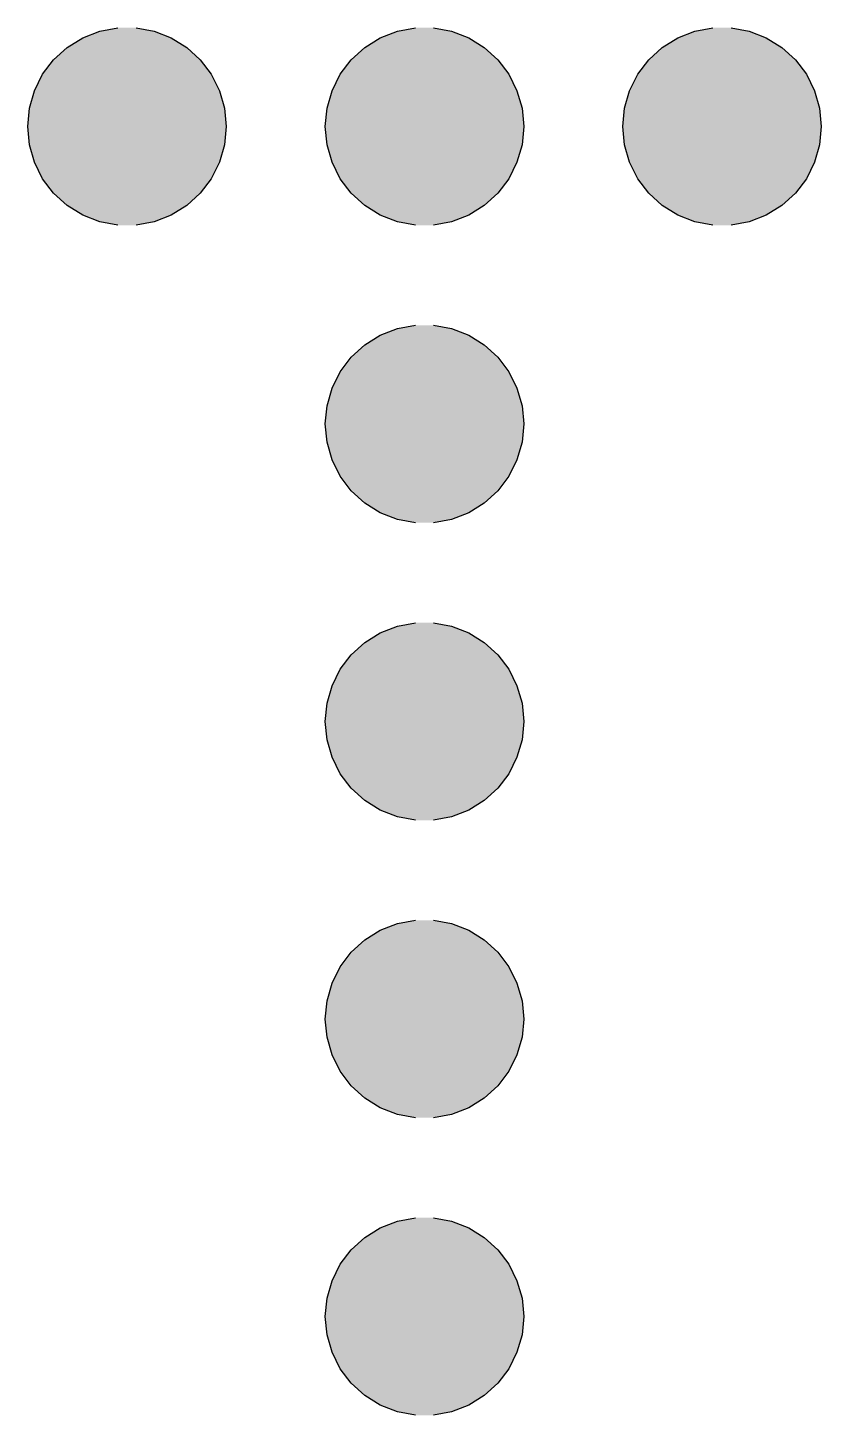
# Model space of a CAD drawing. Extents: x 2971.5 to 3014.5, y 1395.2 to 1402.2.
# Drawn here: x 2977.53 to 2981.53, y 1395.22 to 1402.22 of the extents above; entities that cross this region are included whole.
import ezdxf

# ---------------------------------------------------------------- set-up
doc = ezdxf.new("R2010")
doc.units = 0
doc.layers.add('T', color=7, linetype='CONTINUOUS')

# ---------------------------------------------------------------- blocks, each defined once
blk = doc.blocks.new('*U8')
at = {"layer": 'T', "linetype": 'CONTINUOUS'}
for p, q in [((2977.7249, 1402.1163), (2977.8033, 1402.1649)), ((2977.8033, 1402.1649), (2977.8894, 1402.1982)), ((2977.8894, 1402.1982), (2977.9801, 1402.2152)), ((2978.0723, 1402.2152), (2978.163, 1402.1982)), ((2978.163, 1402.1982), (2978.2491, 1402.1649)), ((2978.2491, 1402.1649), (2978.3275, 1402.1163)), ((2979.2249, 1402.1163), (2979.3033, 1402.1649)), ((2979.3033, 1402.1649), (2979.3894, 1402.1982)), ((2979.3894, 1402.1982), (2979.4801, 1402.2152)), ((2979.5723, 1402.2152), (2979.663, 1402.1982)), ((2979.663, 1402.1982), (2979.7491, 1402.1649)), ((2979.7491, 1402.1649), (2979.8275, 1402.1163)), ((2980.7249, 1402.1163), (2980.8033, 1402.1649)), ((2980.8033, 1402.1649), (2980.8894, 1402.1982)), ((2980.8894, 1402.1982), (2980.9801, 1402.2152)), ((2981.0723, 1402.2152), (2981.163, 1402.1982)), ((2981.163, 1402.1982), (2981.2491, 1402.1649)), ((2981.2491, 1402.1649), (2981.3275, 1402.1163)), ((2977.6567, 1402.0542), (2977.7249, 1402.1163)), ((2978.3275, 1402.1163), (2978.3957, 1402.0542)), ((2979.1567, 1402.0542), (2979.2249, 1402.1163)), ((2979.8275, 1402.1163), (2979.8957, 1402.0542)), ((2980.6567, 1402.0542), (2980.7249, 1402.1163)), ((2981.3275, 1402.1163), (2981.3957, 1402.0542)), ((2977.6011, 1401.9805), (2977.6567, 1402.0542)), ((2978.3957, 1402.0542), (2978.4513, 1401.9805)), ((2979.1011, 1401.9805), (2979.1567, 1402.0542)), ((2979.8957, 1402.0542), (2979.9513, 1401.9805)), ((2980.6011, 1401.9805), (2980.6567, 1402.0542)), ((2981.3957, 1402.0542), (2981.4513, 1401.9805)), ((2977.56, 1401.8979), (2977.6011, 1401.9805)), ((2978.4513, 1401.9805), (2978.4924, 1401.8979)), ((2979.06, 1401.8979), (2979.1011, 1401.9805)), ((2979.9513, 1401.9805), (2979.9924, 1401.8979)), ((2980.56, 1401.8979), (2980.6011, 1401.9805)), ((2981.4513, 1401.9805), (2981.4924, 1401.8979)), ((2977.5347, 1401.8092), (2977.56, 1401.8979)), ((2978.4924, 1401.8979), (2978.5177, 1401.8092)), ((2979.0347, 1401.8092), (2979.06, 1401.8979)), ((2979.9924, 1401.8979), (2980.0177, 1401.8092)), ((2980.5347, 1401.8092), (2980.56, 1401.8979)), ((2981.4924, 1401.8979), (2981.5177, 1401.8092)), ((2977.5262, 1401.7173), (2977.5347, 1401.8092)), ((2978.5177, 1401.8092), (2978.5262, 1401.7173)), ((2979.0262, 1401.7173), (2979.0347, 1401.8092)), ((2980.0177, 1401.8092), (2980.0262, 1401.7173)), ((2980.5262, 1401.7173), (2980.5347, 1401.8092)), ((2981.5177, 1401.8092), (2981.5262, 1401.7173)), ((2977.5347, 1401.6254), (2977.5262, 1401.7173)), ((2978.5262, 1401.7173), (2978.5177, 1401.6254)), ((2979.0347, 1401.6254), (2979.0262, 1401.7173)), ((2980.0262, 1401.7173), (2980.0177, 1401.6254)), ((2980.5347, 1401.6254), (2980.5262, 1401.7173)), ((2981.5262, 1401.7173), (2981.5177, 1401.6254)), ((2977.56, 1401.5367), (2977.5347, 1401.6254)), ((2978.5177, 1401.6254), (2978.4924, 1401.5367)), ((2979.06, 1401.5367), (2979.0347, 1401.6254)), ((2980.0177, 1401.6254), (2979.9924, 1401.5367)), ((2980.56, 1401.5367), (2980.5347, 1401.6254)), ((2981.5177, 1401.6254), (2981.4924, 1401.5367)), ((2977.6011, 1401.4541), (2977.56, 1401.5367)), ((2978.4924, 1401.5367), (2978.4513, 1401.4541)), ((2979.1011, 1401.4541), (2979.06, 1401.5367)), ((2979.9924, 1401.5367), (2979.9513, 1401.4541)), ((2980.6011, 1401.4541), (2980.56, 1401.5367)), ((2981.4924, 1401.5367), (2981.4513, 1401.4541)), ((2977.6567, 1401.3805), (2977.6011, 1401.4541)), ((2978.4513, 1401.4541), (2978.3957, 1401.3805)), ((2979.1567, 1401.3805), (2979.1011, 1401.4541)), ((2979.9513, 1401.4541), (2979.8957, 1401.3805)), ((2980.6567, 1401.3805), (2980.6011, 1401.4541)), ((2981.4513, 1401.4541), (2981.3957, 1401.3805)), ((2977.7249, 1401.3183), (2977.6567, 1401.3805)), ((2977.8033, 1401.2697), (2977.7249, 1401.3183)), ((2978.3275, 1401.3183), (2978.2491, 1401.2697)), ((2978.3957, 1401.3805), (2978.3275, 1401.3183)), ((2979.2249, 1401.3183), (2979.1567, 1401.3805)), ((2979.3033, 1401.2697), (2979.2249, 1401.3183)), ((2979.8275, 1401.3183), (2979.7491, 1401.2697)), ((2979.8957, 1401.3805), (2979.8275, 1401.3183)), ((2980.7249, 1401.3183), (2980.6567, 1401.3805)), ((2980.8033, 1401.2697), (2980.7249, 1401.3183)), ((2981.3275, 1401.3183), (2981.2491, 1401.2697)), ((2981.3957, 1401.3805), (2981.3275, 1401.3183)), ((2977.8894, 1401.2364), (2977.8033, 1401.2697)), ((2978.2491, 1401.2697), (2978.163, 1401.2364)), ((2979.3894, 1401.2364), (2979.3033, 1401.2697)), ((2979.7491, 1401.2697), (2979.663, 1401.2364)), ((2980.8894, 1401.2364), (2980.8033, 1401.2697)), ((2981.2491, 1401.2697), (2981.163, 1401.2364)), ((2977.9801, 1401.2194), (2977.8894, 1401.2364)), ((2978.163, 1401.2364), (2978.0723, 1401.2194)), ((2979.4801, 1401.2194), (2979.3894, 1401.2364)), ((2979.663, 1401.2364), (2979.5723, 1401.2194)), ((2980.9801, 1401.2194), (2980.8894, 1401.2364)), ((2981.163, 1401.2364), (2981.0723, 1401.2194)), ((2979.3033, 1400.6649), (2979.3894, 1400.6982)), ((2979.3894, 1400.6982), (2979.4801, 1400.7152)), ((2979.5723, 1400.7152), (2979.663, 1400.6982)), ((2979.663, 1400.6982), (2979.7491, 1400.6649)), ((2979.1567, 1400.5542), (2979.2249, 1400.6163)), ((2979.2249, 1400.6163), (2979.3033, 1400.6649)), ((2979.7491, 1400.6649), (2979.8275, 1400.6163)), ((2979.8275, 1400.6163), (2979.8957, 1400.5542)), ((2979.1011, 1400.4805), (2979.1567, 1400.5542)), ((2979.8957, 1400.5542), (2979.9513, 1400.4805)), ((2979.06, 1400.3979), (2979.1011, 1400.4805)), ((2979.9513, 1400.4805), (2979.9924, 1400.3979)), ((2979.0347, 1400.3092), (2979.06, 1400.3979)), ((2979.9924, 1400.3979), (2980.0177, 1400.3092)), ((2979.0262, 1400.2173), (2979.0347, 1400.3092)), ((2980.0177, 1400.3092), (2980.0262, 1400.2173)), ((2979.0347, 1400.1254), (2979.0262, 1400.2173)), ((2980.0262, 1400.2173), (2980.0177, 1400.1254)), ((2979.06, 1400.0367), (2979.0347, 1400.1254)), ((2980.0177, 1400.1254), (2979.9924, 1400.0367)), ((2979.1011, 1399.9541), (2979.06, 1400.0367)), ((2979.9924, 1400.0367), (2979.9513, 1399.9541)), ((2979.1567, 1399.8805), (2979.1011, 1399.9541)), ((2979.9513, 1399.9541), (2979.8957, 1399.8805)), ((2979.2249, 1399.8183), (2979.1567, 1399.8805)), ((2979.8957, 1399.8805), (2979.8275, 1399.8183)), ((2979.3033, 1399.7697), (2979.2249, 1399.8183)), ((2979.8275, 1399.8183), (2979.7491, 1399.7697)), ((2979.3894, 1399.7364), (2979.3033, 1399.7697)), ((2979.4801, 1399.7194), (2979.3894, 1399.7364)), ((2979.663, 1399.7364), (2979.5723, 1399.7194)), ((2979.7491, 1399.7697), (2979.663, 1399.7364)), ((2979.2249, 1399.1163), (2979.3033, 1399.1649)), ((2979.3033, 1399.1649), (2979.3894, 1399.1982)), ((2979.3894, 1399.1982), (2979.4801, 1399.2152)), ((2979.5723, 1399.2152), (2979.663, 1399.1982)), ((2979.663, 1399.1982), (2979.7491, 1399.1649)), ((2979.7491, 1399.1649), (2979.8275, 1399.1163)), ((2979.1567, 1399.0542), (2979.2249, 1399.1163)), ((2979.8275, 1399.1163), (2979.8957, 1399.0542)), ((2979.1011, 1398.9805), (2979.1567, 1399.0542)), ((2979.8957, 1399.0542), (2979.9513, 1398.9805)), ((2979.06, 1398.8979), (2979.1011, 1398.9805)), ((2979.9513, 1398.9805), (2979.9924, 1398.8979)), ((2979.0347, 1398.8092), (2979.06, 1398.8979)), ((2979.9924, 1398.8979), (2980.0177, 1398.8092)), ((2979.0262, 1398.7173), (2979.0347, 1398.8092)), ((2980.0177, 1398.8092), (2980.0262, 1398.7173)), ((2979.0347, 1398.6254), (2979.0262, 1398.7173)), ((2980.0262, 1398.7173), (2980.0177, 1398.6254)), ((2979.06, 1398.5367), (2979.0347, 1398.6254)), ((2980.0177, 1398.6254), (2979.9924, 1398.5367)), ((2979.1011, 1398.4541), (2979.06, 1398.5367)), ((2979.9924, 1398.5367), (2979.9513, 1398.4541)), ((2979.1567, 1398.3805), (2979.1011, 1398.4541)), ((2979.9513, 1398.4541), (2979.8957, 1398.3805)), ((2979.2249, 1398.3183), (2979.1567, 1398.3805)), ((2979.8957, 1398.3805), (2979.8275, 1398.3183)), ((2979.3033, 1398.2697), (2979.2249, 1398.3183)), ((2979.8275, 1398.3183), (2979.7491, 1398.2697)), ((2979.3894, 1398.2364), (2979.3033, 1398.2697)), ((2979.7491, 1398.2697), (2979.663, 1398.2364)), ((2979.4801, 1398.2194), (2979.3894, 1398.2364)), ((2979.663, 1398.2364), (2979.5723, 1398.2194)), ((2979.3033, 1397.6649), (2979.3894, 1397.6982)), ((2979.3894, 1397.6982), (2979.4801, 1397.7152)), ((2979.5723, 1397.7152), (2979.663, 1397.6982)), ((2979.663, 1397.6982), (2979.7491, 1397.6649)), ((2979.1567, 1397.5542), (2979.2249, 1397.6163)), ((2979.2249, 1397.6163), (2979.3033, 1397.6649)), ((2979.7491, 1397.6649), (2979.8275, 1397.6163)), ((2979.8275, 1397.6163), (2979.8957, 1397.5542)), ((2979.1011, 1397.4805), (2979.1567, 1397.5542)), ((2979.8957, 1397.5542), (2979.9513, 1397.4805)), ((2979.06, 1397.3979), (2979.1011, 1397.4805)), ((2979.9513, 1397.4805), (2979.9924, 1397.3979)), ((2979.0347, 1397.3092), (2979.06, 1397.3979)), ((2979.9924, 1397.3979), (2980.0177, 1397.3092)), ((2979.0262, 1397.2173), (2979.0347, 1397.3092)), ((2980.0177, 1397.3092), (2980.0262, 1397.2173)), ((2979.0347, 1397.1254), (2979.0262, 1397.2173)), ((2980.0262, 1397.2173), (2980.0177, 1397.1254)), ((2979.06, 1397.0367), (2979.0347, 1397.1254)), ((2980.0177, 1397.1254), (2979.9924, 1397.0367)), ((2979.1011, 1396.9541), (2979.06, 1397.0367)), ((2979.9924, 1397.0367), (2979.9513, 1396.9541)), ((2979.1567, 1396.8805), (2979.1011, 1396.9541)), ((2979.9513, 1396.9541), (2979.8957, 1396.8805)), ((2979.2249, 1396.8183), (2979.1567, 1396.8805)), ((2979.8957, 1396.8805), (2979.8275, 1396.8183)), ((2979.3033, 1396.7697), (2979.2249, 1396.8183)), ((2979.3894, 1396.7364), (2979.3033, 1396.7697)), ((2979.7491, 1396.7697), (2979.663, 1396.7364)), ((2979.8275, 1396.8183), (2979.7491, 1396.7697)), ((2979.4801, 1396.7194), (2979.3894, 1396.7364)), ((2979.663, 1396.7364), (2979.5723, 1396.7194)), ((2979.3894, 1396.1982), (2979.4801, 1396.2152)), ((2979.5723, 1396.2152), (2979.663, 1396.1982)), ((2979.2249, 1396.1163), (2979.3033, 1396.1649)), ((2979.3033, 1396.1649), (2979.3894, 1396.1982)), ((2979.663, 1396.1982), (2979.7491, 1396.1649)), ((2979.7491, 1396.1649), (2979.8275, 1396.1163)), ((2979.1567, 1396.0542), (2979.2249, 1396.1163)), ((2979.8275, 1396.1163), (2979.8957, 1396.0542)), ((2979.1011, 1395.9805), (2979.1567, 1396.0542)), ((2979.8957, 1396.0542), (2979.9513, 1395.9805)), ((2979.06, 1395.8979), (2979.1011, 1395.9805)), ((2979.9513, 1395.9805), (2979.9924, 1395.8979)), ((2979.0347, 1395.8092), (2979.06, 1395.8979)), ((2979.9924, 1395.8979), (2980.0177, 1395.8092)), ((2979.0262, 1395.7173), (2979.0347, 1395.8092)), ((2980.0177, 1395.8092), (2980.0262, 1395.7173)), ((2979.0347, 1395.6254), (2979.0262, 1395.7173)), ((2980.0262, 1395.7173), (2980.0177, 1395.6254)), ((2979.06, 1395.5367), (2979.0347, 1395.6254)), ((2980.0177, 1395.6254), (2979.9924, 1395.5367)), ((2979.1011, 1395.4541), (2979.06, 1395.5367)), ((2979.9924, 1395.5367), (2979.9513, 1395.4541)), ((2979.1567, 1395.3805), (2979.1011, 1395.4541)), ((2979.9513, 1395.4541), (2979.8957, 1395.3805)), ((2979.2249, 1395.3183), (2979.1567, 1395.3805)), ((2979.8957, 1395.3805), (2979.8275, 1395.3183)), ((2979.3033, 1395.2697), (2979.2249, 1395.3183)), ((2979.8275, 1395.3183), (2979.7491, 1395.2697)), ((2979.3894, 1395.2364), (2979.3033, 1395.2697)), ((2979.4801, 1395.2194), (2979.3894, 1395.2364)), ((2979.663, 1395.2364), (2979.5723, 1395.2194)), ((2979.7491, 1395.2697), (2979.663, 1395.2364))]:
    blk.add_line(p, q, dxfattribs=at)
at = {"layer": 'T', "linetype": 'CONTINUOUS', "extrusion": (0, 0, -1)}
for points in [[(-2977.8033, 1402.1649), (-2978.3275, 1402.1163), (-2977.7249, 1402.1163)], [(-2977.8894, 1402.1982), (-2978.2491, 1402.1649), (-2977.8033, 1402.1649)], [(-2977.8033, 1402.1649), (-2978.2491, 1402.1649), (-2978.3275, 1402.1163)], [(-2977.9801, 1402.2152), (-2978.163, 1402.1982), (-2977.8894, 1402.1982)], [(-2977.8894, 1402.1982), (-2978.163, 1402.1982), (-2978.2491, 1402.1649)], [(-2977.9801, 1402.2152), (-2978.0723, 1402.2152), (-2978.163, 1402.1982)], [(-2979.3033, 1402.1649), (-2979.8275, 1402.1163), (-2979.2249, 1402.1163)], [(-2979.3894, 1402.1982), (-2979.7491, 1402.1649), (-2979.3033, 1402.1649)], [(-2979.3033, 1402.1649), (-2979.7491, 1402.1649), (-2979.8275, 1402.1163)], [(-2979.4801, 1402.2152), (-2979.663, 1402.1982), (-2979.3894, 1402.1982)], [(-2979.3894, 1402.1982), (-2979.663, 1402.1982), (-2979.7491, 1402.1649)], [(-2979.4801, 1402.2152), (-2979.5723, 1402.2152), (-2979.663, 1402.1982)], [(-2980.8033, 1402.1649), (-2981.3275, 1402.1163), (-2980.7249, 1402.1163)], [(-2980.8894, 1402.1982), (-2981.2491, 1402.1649), (-2980.8033, 1402.1649)], [(-2980.8033, 1402.1649), (-2981.2491, 1402.1649), (-2981.3275, 1402.1163)], [(-2980.9801, 1402.2152), (-2981.163, 1402.1982), (-2980.8894, 1402.1982)], [(-2980.8894, 1402.1982), (-2981.163, 1402.1982), (-2981.2491, 1402.1649)], [(-2980.9801, 1402.2152), (-2981.0723, 1402.2152), (-2981.163, 1402.1982)], [(-2977.7249, 1402.1163), (-2978.3957, 1402.0542), (-2977.6567, 1402.0542)], [(-2977.7249, 1402.1163), (-2978.3275, 1402.1163), (-2978.3957, 1402.0542)], [(-2979.2249, 1402.1163), (-2979.8957, 1402.0542), (-2979.1567, 1402.0542)], [(-2979.2249, 1402.1163), (-2979.8275, 1402.1163), (-2979.8957, 1402.0542)], [(-2980.7249, 1402.1163), (-2981.3957, 1402.0542), (-2980.6567, 1402.0542)], [(-2980.7249, 1402.1163), (-2981.3275, 1402.1163), (-2981.3957, 1402.0542)], [(-2977.6567, 1402.0542), (-2978.4513, 1401.9805), (-2977.6011, 1401.9805)], [(-2977.6567, 1402.0542), (-2978.3957, 1402.0542), (-2978.4513, 1401.9805)], [(-2979.1567, 1402.0542), (-2979.9513, 1401.9805), (-2979.1011, 1401.9805)], [(-2979.1567, 1402.0542), (-2979.8957, 1402.0542), (-2979.9513, 1401.9805)], [(-2980.6567, 1402.0542), (-2981.4513, 1401.9805), (-2980.6011, 1401.9805)], [(-2980.6567, 1402.0542), (-2981.3957, 1402.0542), (-2981.4513, 1401.9805)], [(-2977.6011, 1401.9805), (-2978.4924, 1401.8979), (-2977.56, 1401.8979)], [(-2977.6011, 1401.9805), (-2978.4513, 1401.9805), (-2978.4924, 1401.8979)], [(-2979.1011, 1401.9805), (-2979.9924, 1401.8979), (-2979.06, 1401.8979)], [(-2979.1011, 1401.9805), (-2979.9513, 1401.9805), (-2979.9924, 1401.8979)], [(-2980.6011, 1401.9805), (-2981.4924, 1401.8979), (-2980.56, 1401.8979)], [(-2980.6011, 1401.9805), (-2981.4513, 1401.9805), (-2981.4924, 1401.8979)], [(-2977.56, 1401.8979), (-2978.5177, 1401.8092), (-2977.5347, 1401.8092)], [(-2977.56, 1401.8979), (-2978.4924, 1401.8979), (-2978.5177, 1401.8092)], [(-2979.06, 1401.8979), (-2980.0177, 1401.8092), (-2979.0347, 1401.8092)], [(-2979.06, 1401.8979), (-2979.9924, 1401.8979), (-2980.0177, 1401.8092)], [(-2980.56, 1401.8979), (-2981.5177, 1401.8092), (-2980.5347, 1401.8092)], [(-2980.56, 1401.8979), (-2981.4924, 1401.8979), (-2981.5177, 1401.8092)], [(-2977.5347, 1401.8092), (-2978.5262, 1401.7173), (-2977.5262, 1401.7173)], [(-2977.5347, 1401.8092), (-2978.5177, 1401.8092), (-2978.5262, 1401.7173)], [(-2979.0347, 1401.8092), (-2980.0262, 1401.7173), (-2979.0262, 1401.7173)], [(-2979.0347, 1401.8092), (-2980.0177, 1401.8092), (-2980.0262, 1401.7173)], [(-2980.5347, 1401.8092), (-2981.5262, 1401.7173), (-2980.5262, 1401.7173)], [(-2980.5347, 1401.8092), (-2981.5177, 1401.8092), (-2981.5262, 1401.7173)], [(-2977.5262, 1401.7173), (-2978.5177, 1401.6254), (-2977.5347, 1401.6254)], [(-2977.5262, 1401.7173), (-2978.5262, 1401.7173), (-2978.5177, 1401.6254)], [(-2979.0262, 1401.7173), (-2980.0177, 1401.6254), (-2979.0347, 1401.6254)], [(-2979.0262, 1401.7173), (-2980.0262, 1401.7173), (-2980.0177, 1401.6254)], [(-2980.5262, 1401.7173), (-2981.5177, 1401.6254), (-2980.5347, 1401.6254)], [(-2980.5262, 1401.7173), (-2981.5262, 1401.7173), (-2981.5177, 1401.6254)], [(-2977.5347, 1401.6254), (-2978.4924, 1401.5367), (-2977.56, 1401.5367)], [(-2977.5347, 1401.6254), (-2978.5177, 1401.6254), (-2978.4924, 1401.5367)], [(-2979.0347, 1401.6254), (-2979.9924, 1401.5367), (-2979.06, 1401.5367)], [(-2979.0347, 1401.6254), (-2980.0177, 1401.6254), (-2979.9924, 1401.5367)], [(-2980.5347, 1401.6254), (-2981.4924, 1401.5367), (-2980.56, 1401.5367)], [(-2980.5347, 1401.6254), (-2981.5177, 1401.6254), (-2981.4924, 1401.5367)], [(-2977.56, 1401.5367), (-2978.4513, 1401.4541), (-2977.6011, 1401.4541)], [(-2977.56, 1401.5367), (-2978.4924, 1401.5367), (-2978.4513, 1401.4541)], [(-2979.06, 1401.5367), (-2979.9513, 1401.4541), (-2979.1011, 1401.4541)], [(-2979.06, 1401.5367), (-2979.9924, 1401.5367), (-2979.9513, 1401.4541)], [(-2980.56, 1401.5367), (-2981.4513, 1401.4541), (-2980.6011, 1401.4541)], [(-2980.56, 1401.5367), (-2981.4924, 1401.5367), (-2981.4513, 1401.4541)], [(-2977.6011, 1401.4541), (-2978.3957, 1401.3805), (-2977.6567, 1401.3805)], [(-2977.6011, 1401.4541), (-2978.4513, 1401.4541), (-2978.3957, 1401.3805)], [(-2979.1011, 1401.4541), (-2979.8957, 1401.3805), (-2979.1567, 1401.3805)], [(-2979.1011, 1401.4541), (-2979.9513, 1401.4541), (-2979.8957, 1401.3805)], [(-2980.6011, 1401.4541), (-2981.3957, 1401.3805), (-2980.6567, 1401.3805)], [(-2980.6011, 1401.4541), (-2981.4513, 1401.4541), (-2981.3957, 1401.3805)], [(-2977.6567, 1401.3805), (-2978.3275, 1401.3183), (-2977.7249, 1401.3183)], [(-2977.6567, 1401.3805), (-2978.3957, 1401.3805), (-2978.3275, 1401.3183)], [(-2977.7249, 1401.3183), (-2978.2491, 1401.2697), (-2977.8033, 1401.2697)], [(-2977.7249, 1401.3183), (-2978.3275, 1401.3183), (-2978.2491, 1401.2697)], [(-2979.1567, 1401.3805), (-2979.8275, 1401.3183), (-2979.2249, 1401.3183)], [(-2979.1567, 1401.3805), (-2979.8957, 1401.3805), (-2979.8275, 1401.3183)], [(-2979.2249, 1401.3183), (-2979.7491, 1401.2697), (-2979.3033, 1401.2697)], [(-2979.2249, 1401.3183), (-2979.8275, 1401.3183), (-2979.7491, 1401.2697)], [(-2980.6567, 1401.3805), (-2981.3275, 1401.3183), (-2980.7249, 1401.3183)], [(-2980.6567, 1401.3805), (-2981.3957, 1401.3805), (-2981.3275, 1401.3183)], [(-2980.7249, 1401.3183), (-2981.2491, 1401.2697), (-2980.8033, 1401.2697)], [(-2980.7249, 1401.3183), (-2981.3275, 1401.3183), (-2981.2491, 1401.2697)], [(-2977.8033, 1401.2697), (-2978.163, 1401.2364), (-2977.8894, 1401.2364)], [(-2977.8033, 1401.2697), (-2978.2491, 1401.2697), (-2978.163, 1401.2364)], [(-2979.3033, 1401.2697), (-2979.663, 1401.2364), (-2979.3894, 1401.2364)], [(-2979.3033, 1401.2697), (-2979.7491, 1401.2697), (-2979.663, 1401.2364)], [(-2980.8033, 1401.2697), (-2981.163, 1401.2364), (-2980.8894, 1401.2364)], [(-2980.8033, 1401.2697), (-2981.2491, 1401.2697), (-2981.163, 1401.2364)], [(-2977.8894, 1401.2364), (-2978.0723, 1401.2194), (-2977.9801, 1401.2194)], [(-2977.8894, 1401.2364), (-2978.163, 1401.2364), (-2978.0723, 1401.2194)], [(-2979.3894, 1401.2364), (-2979.5723, 1401.2194), (-2979.4801, 1401.2194)], [(-2979.3894, 1401.2364), (-2979.663, 1401.2364), (-2979.5723, 1401.2194)], [(-2980.8894, 1401.2364), (-2981.0723, 1401.2194), (-2980.9801, 1401.2194)], [(-2980.8894, 1401.2364), (-2981.163, 1401.2364), (-2981.0723, 1401.2194)], [(-2979.3894, 1400.6982), (-2979.7491, 1400.6649), (-2979.3033, 1400.6649)], [(-2979.4801, 1400.7152), (-2979.663, 1400.6982), (-2979.3894, 1400.6982)], [(-2979.3894, 1400.6982), (-2979.663, 1400.6982), (-2979.7491, 1400.6649)], [(-2979.4801, 1400.7152), (-2979.5723, 1400.7152), (-2979.663, 1400.6982)], [(-2979.2249, 1400.6163), (-2979.8957, 1400.5542), (-2979.1567, 1400.5542)], [(-2979.3033, 1400.6649), (-2979.8275, 1400.6163), (-2979.2249, 1400.6163)], [(-2979.2249, 1400.6163), (-2979.8275, 1400.6163), (-2979.8957, 1400.5542)], [(-2979.3033, 1400.6649), (-2979.7491, 1400.6649), (-2979.8275, 1400.6163)], [(-2979.1567, 1400.5542), (-2979.9513, 1400.4805), (-2979.1011, 1400.4805)], [(-2979.1567, 1400.5542), (-2979.8957, 1400.5542), (-2979.9513, 1400.4805)], [(-2979.1011, 1400.4805), (-2979.9924, 1400.3979), (-2979.06, 1400.3979)], [(-2979.1011, 1400.4805), (-2979.9513, 1400.4805), (-2979.9924, 1400.3979)], [(-2979.06, 1400.3979), (-2980.0177, 1400.3092), (-2979.0347, 1400.3092)], [(-2979.06, 1400.3979), (-2979.9924, 1400.3979), (-2980.0177, 1400.3092)], [(-2979.0347, 1400.3092), (-2980.0262, 1400.2173), (-2979.0262, 1400.2173)], [(-2979.0347, 1400.3092), (-2980.0177, 1400.3092), (-2980.0262, 1400.2173)], [(-2979.0262, 1400.2173), (-2980.0177, 1400.1254), (-2979.0347, 1400.1254)], [(-2979.0262, 1400.2173), (-2980.0262, 1400.2173), (-2980.0177, 1400.1254)], [(-2979.0347, 1400.1254), (-2979.9924, 1400.0367), (-2979.06, 1400.0367)], [(-2979.0347, 1400.1254), (-2980.0177, 1400.1254), (-2979.9924, 1400.0367)], [(-2979.06, 1400.0367), (-2979.9513, 1399.9541), (-2979.1011, 1399.9541)], [(-2979.06, 1400.0367), (-2979.9924, 1400.0367), (-2979.9513, 1399.9541)], [(-2979.1011, 1399.9541), (-2979.8957, 1399.8805), (-2979.1567, 1399.8805)], [(-2979.1011, 1399.9541), (-2979.9513, 1399.9541), (-2979.8957, 1399.8805)], [(-2979.1567, 1399.8805), (-2979.8275, 1399.8183), (-2979.2249, 1399.8183)], [(-2979.1567, 1399.8805), (-2979.8957, 1399.8805), (-2979.8275, 1399.8183)], [(-2979.2249, 1399.8183), (-2979.7491, 1399.7697), (-2979.3033, 1399.7697)], [(-2979.2249, 1399.8183), (-2979.8275, 1399.8183), (-2979.7491, 1399.7697)], [(-2979.3033, 1399.7697), (-2979.663, 1399.7364), (-2979.3894, 1399.7364)], [(-2979.3033, 1399.7697), (-2979.7491, 1399.7697), (-2979.663, 1399.7364)], [(-2979.3894, 1399.7364), (-2979.5723, 1399.7194), (-2979.4801, 1399.7194)], [(-2979.3894, 1399.7364), (-2979.663, 1399.7364), (-2979.5723, 1399.7194)], [(-2979.3033, 1399.1649), (-2979.8275, 1399.1163), (-2979.2249, 1399.1163)], [(-2979.3894, 1399.1982), (-2979.7491, 1399.1649), (-2979.3033, 1399.1649)], [(-2979.3033, 1399.1649), (-2979.7491, 1399.1649), (-2979.8275, 1399.1163)], [(-2979.4801, 1399.2152), (-2979.663, 1399.1982), (-2979.3894, 1399.1982)], [(-2979.3894, 1399.1982), (-2979.663, 1399.1982), (-2979.7491, 1399.1649)], [(-2979.4801, 1399.2152), (-2979.5723, 1399.2152), (-2979.663, 1399.1982)], [(-2979.2249, 1399.1163), (-2979.8957, 1399.0542), (-2979.1567, 1399.0542)], [(-2979.2249, 1399.1163), (-2979.8275, 1399.1163), (-2979.8957, 1399.0542)], [(-2979.1567, 1399.0542), (-2979.9513, 1398.9805), (-2979.1011, 1398.9805)], [(-2979.1567, 1399.0542), (-2979.8957, 1399.0542), (-2979.9513, 1398.9805)], [(-2979.1011, 1398.9805), (-2979.9924, 1398.8979), (-2979.06, 1398.8979)], [(-2979.1011, 1398.9805), (-2979.9513, 1398.9805), (-2979.9924, 1398.8979)], [(-2979.06, 1398.8979), (-2980.0177, 1398.8092), (-2979.0347, 1398.8092)], [(-2979.06, 1398.8979), (-2979.9924, 1398.8979), (-2980.0177, 1398.8092)], [(-2979.0347, 1398.8092), (-2980.0262, 1398.7173), (-2979.0262, 1398.7173)], [(-2979.0347, 1398.8092), (-2980.0177, 1398.8092), (-2980.0262, 1398.7173)], [(-2979.0262, 1398.7173), (-2980.0177, 1398.6254), (-2979.0347, 1398.6254)], [(-2979.0262, 1398.7173), (-2980.0262, 1398.7173), (-2980.0177, 1398.6254)], [(-2979.0347, 1398.6254), (-2979.9924, 1398.5367), (-2979.06, 1398.5367)], [(-2979.0347, 1398.6254), (-2980.0177, 1398.6254), (-2979.9924, 1398.5367)], [(-2979.06, 1398.5367), (-2979.9513, 1398.4541), (-2979.1011, 1398.4541)], [(-2979.06, 1398.5367), (-2979.9924, 1398.5367), (-2979.9513, 1398.4541)], [(-2979.1011, 1398.4541), (-2979.8957, 1398.3805), (-2979.1567, 1398.3805)], [(-2979.1011, 1398.4541), (-2979.9513, 1398.4541), (-2979.8957, 1398.3805)], [(-2979.1567, 1398.3805), (-2979.8275, 1398.3183), (-2979.2249, 1398.3183)], [(-2979.1567, 1398.3805), (-2979.8957, 1398.3805), (-2979.8275, 1398.3183)], [(-2979.2249, 1398.3183), (-2979.7491, 1398.2697), (-2979.3033, 1398.2697)], [(-2979.2249, 1398.3183), (-2979.8275, 1398.3183), (-2979.7491, 1398.2697)], [(-2979.3033, 1398.2697), (-2979.663, 1398.2364), (-2979.3894, 1398.2364)], [(-2979.3033, 1398.2697), (-2979.7491, 1398.2697), (-2979.663, 1398.2364)], [(-2979.3894, 1398.2364), (-2979.5723, 1398.2194), (-2979.4801, 1398.2194)], [(-2979.3894, 1398.2364), (-2979.663, 1398.2364), (-2979.5723, 1398.2194)], [(-2979.3894, 1397.6982), (-2979.7491, 1397.6649), (-2979.3033, 1397.6649)], [(-2979.4801, 1397.7152), (-2979.663, 1397.6982), (-2979.3894, 1397.6982)], [(-2979.3894, 1397.6982), (-2979.663, 1397.6982), (-2979.7491, 1397.6649)], [(-2979.4801, 1397.7152), (-2979.5723, 1397.7152), (-2979.663, 1397.6982)], [(-2979.2249, 1397.6163), (-2979.8957, 1397.5542), (-2979.1567, 1397.5542)], [(-2979.3033, 1397.6649), (-2979.8275, 1397.6163), (-2979.2249, 1397.6163)], [(-2979.2249, 1397.6163), (-2979.8275, 1397.6163), (-2979.8957, 1397.5542)], [(-2979.3033, 1397.6649), (-2979.7491, 1397.6649), (-2979.8275, 1397.6163)], [(-2979.1567, 1397.5542), (-2979.9513, 1397.4805), (-2979.1011, 1397.4805)], [(-2979.1567, 1397.5542), (-2979.8957, 1397.5542), (-2979.9513, 1397.4805)], [(-2979.1011, 1397.4805), (-2979.9924, 1397.3979), (-2979.06, 1397.3979)], [(-2979.1011, 1397.4805), (-2979.9513, 1397.4805), (-2979.9924, 1397.3979)], [(-2979.06, 1397.3979), (-2980.0177, 1397.3092), (-2979.0347, 1397.3092)], [(-2979.06, 1397.3979), (-2979.9924, 1397.3979), (-2980.0177, 1397.3092)], [(-2979.0347, 1397.3092), (-2980.0262, 1397.2173), (-2979.0262, 1397.2173)], [(-2979.0347, 1397.3092), (-2980.0177, 1397.3092), (-2980.0262, 1397.2173)], [(-2979.0262, 1397.2173), (-2980.0177, 1397.1254), (-2979.0347, 1397.1254)], [(-2979.0262, 1397.2173), (-2980.0262, 1397.2173), (-2980.0177, 1397.1254)], [(-2979.0347, 1397.1254), (-2979.9924, 1397.0367), (-2979.06, 1397.0367)], [(-2979.0347, 1397.1254), (-2980.0177, 1397.1254), (-2979.9924, 1397.0367)], [(-2979.06, 1397.0367), (-2979.9513, 1396.9541), (-2979.1011, 1396.9541)], [(-2979.06, 1397.0367), (-2979.9924, 1397.0367), (-2979.9513, 1396.9541)], [(-2979.1011, 1396.9541), (-2979.8957, 1396.8805), (-2979.1567, 1396.8805)], [(-2979.1011, 1396.9541), (-2979.9513, 1396.9541), (-2979.8957, 1396.8805)], [(-2979.1567, 1396.8805), (-2979.8275, 1396.8183), (-2979.2249, 1396.8183)], [(-2979.1567, 1396.8805), (-2979.8957, 1396.8805), (-2979.8275, 1396.8183)], [(-2979.2249, 1396.8183), (-2979.7491, 1396.7697), (-2979.3033, 1396.7697)], [(-2979.2249, 1396.8183), (-2979.8275, 1396.8183), (-2979.7491, 1396.7697)], [(-2979.3033, 1396.7697), (-2979.663, 1396.7364), (-2979.3894, 1396.7364)], [(-2979.3033, 1396.7697), (-2979.7491, 1396.7697), (-2979.663, 1396.7364)], [(-2979.3894, 1396.7364), (-2979.5723, 1396.7194), (-2979.4801, 1396.7194)], [(-2979.3894, 1396.7364), (-2979.663, 1396.7364), (-2979.5723, 1396.7194)], [(-2979.4801, 1396.2152), (-2979.663, 1396.1982), (-2979.3894, 1396.1982)], [(-2979.4801, 1396.2152), (-2979.5723, 1396.2152), (-2979.663, 1396.1982)], [(-2979.3033, 1396.1649), (-2979.8275, 1396.1163), (-2979.2249, 1396.1163)], [(-2979.3894, 1396.1982), (-2979.7491, 1396.1649), (-2979.3033, 1396.1649)], [(-2979.3033, 1396.1649), (-2979.7491, 1396.1649), (-2979.8275, 1396.1163)], [(-2979.3894, 1396.1982), (-2979.663, 1396.1982), (-2979.7491, 1396.1649)], [(-2979.2249, 1396.1163), (-2979.8957, 1396.0542), (-2979.1567, 1396.0542)], [(-2979.2249, 1396.1163), (-2979.8275, 1396.1163), (-2979.8957, 1396.0542)], [(-2979.1567, 1396.0542), (-2979.9513, 1395.9805), (-2979.1011, 1395.9805)], [(-2979.1567, 1396.0542), (-2979.8957, 1396.0542), (-2979.9513, 1395.9805)], [(-2979.1011, 1395.9805), (-2979.9924, 1395.8979), (-2979.06, 1395.8979)], [(-2979.1011, 1395.9805), (-2979.9513, 1395.9805), (-2979.9924, 1395.8979)], [(-2979.06, 1395.8979), (-2980.0177, 1395.8092), (-2979.0347, 1395.8092)], [(-2979.06, 1395.8979), (-2979.9924, 1395.8979), (-2980.0177, 1395.8092)], [(-2979.0347, 1395.8092), (-2980.0262, 1395.7173), (-2979.0262, 1395.7173)], [(-2979.0347, 1395.8092), (-2980.0177, 1395.8092), (-2980.0262, 1395.7173)], [(-2979.0262, 1395.7173), (-2980.0177, 1395.6254), (-2979.0347, 1395.6254)], [(-2979.0262, 1395.7173), (-2980.0262, 1395.7173), (-2980.0177, 1395.6254)], [(-2979.0347, 1395.6254), (-2979.9924, 1395.5367), (-2979.06, 1395.5367)], [(-2979.0347, 1395.6254), (-2980.0177, 1395.6254), (-2979.9924, 1395.5367)], [(-2979.06, 1395.5367), (-2979.9513, 1395.4541), (-2979.1011, 1395.4541)], [(-2979.06, 1395.5367), (-2979.9924, 1395.5367), (-2979.9513, 1395.4541)], [(-2979.1011, 1395.4541), (-2979.8957, 1395.3805), (-2979.1567, 1395.3805)], [(-2979.1011, 1395.4541), (-2979.9513, 1395.4541), (-2979.8957, 1395.3805)], [(-2979.1567, 1395.3805), (-2979.8275, 1395.3183), (-2979.2249, 1395.3183)], [(-2979.1567, 1395.3805), (-2979.8957, 1395.3805), (-2979.8275, 1395.3183)], [(-2979.2249, 1395.3183), (-2979.7491, 1395.2697), (-2979.3033, 1395.2697)], [(-2979.2249, 1395.3183), (-2979.8275, 1395.3183), (-2979.7491, 1395.2697)], [(-2979.3033, 1395.2697), (-2979.663, 1395.2364), (-2979.3894, 1395.2364)], [(-2979.3033, 1395.2697), (-2979.7491, 1395.2697), (-2979.663, 1395.2364)], [(-2979.3894, 1395.2364), (-2979.5723, 1395.2194), (-2979.4801, 1395.2194)], [(-2979.3894, 1395.2364), (-2979.663, 1395.2364), (-2979.5723, 1395.2194)]]:
    blk.add_solid(points, dxfattribs=at)

msp = doc.modelspace()

# ---------------------------------------------------------------- block references
at = {"layer": 'T', "linetype": 'CONTINUOUS'}
msp.add_blockref('*U8', (0, 0), dxfattribs=at)

doc.saveas('drawing.dxf')
